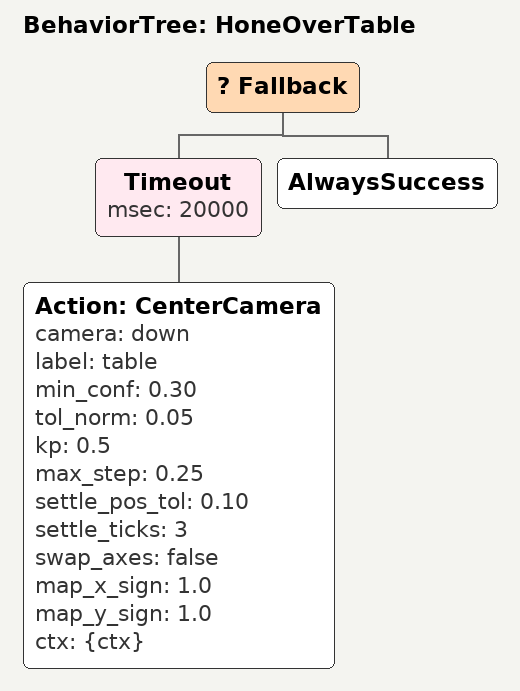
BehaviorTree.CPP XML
<root BTCPP_format="4">
    <BehaviorTree ID="HoneOverTable">
        <Fallback>
            <Timeout msec="20000">
                <Action ID="CenterCamera"
                        camera="down"
                        label="table"
                        min_conf="0.30"
                        tol_norm="0.05"
                        kp="0.5"
                        max_step="0.25"
                        settle_pos_tol="0.10"
                        settle_ticks="3"
                        swap_axes="false"
                        map_x_sign="1.0"
                        map_y_sign="1.0"
                        ctx="{ctx}"/>
            </Timeout>
            <AlwaysSuccess/>
        </Fallback>
    </BehaviorTree>
</root>
